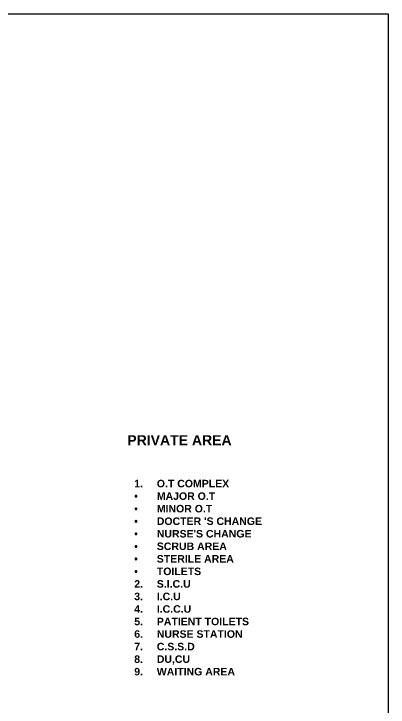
# Model space of a CAD drawing. Header units: inches. Extents: x -17070 to 527, y 504 to 2398.
# Drawn here: x -10445.23 to -10430.3, y 520.74 to 548.39 of the extents above; entities that cross this region are included whole.
import ezdxf

# ---------------------------------------------------------------- set-up
doc = ezdxf.new("R2010")
doc.units = ezdxf.units.IN
doc.layers.add('elevation', color=7, linetype='Continuous')
doc.styles.add('ROMANC', font='arialbd.ttf', dxfattribs={"height": 0.35})

# ---------------------------------------------------------------- blocks, each defined once
blk = doc.blocks.new('de')
at = {"layer": 'elevation', "ltscale": 0.0005}
for p, q in [((-10856.90422, 504.72708), (-10856.06422, 504.72708)), ((-10856.06422, 504.72708), (-10856.06422, 504.13708))]:
    blk.add_line(p, q, dxfattribs=at)

msp = doc.modelspace()

# ---------------------------------------------------------------- block references
at = {"layer": 'elevation', "xscale": 75, "yscale": 75, "zscale": 75}
msp.add_blockref('de', (803774.51472, -37306.1441), dxfattribs=at)

# ---------------------------------------------------------------- texts
at = {"layer": 'elevation', "ltscale": 0.0005, "width": 335.6252416, "attachment_point": 1, "style": 'ROMANC'}
for s, insert, char_height in [('{\\fArial|b1|i0|c161|p34;PRIVATE AREA}', (-10440.70661, 531.58309), 0.4), ("\\pi-0.9,l0.9,t0.9;{\\fArial|b1|i0|c161|p34;\\P1.^IO.T COMPLEX\\P{\\fSymbol|b1|i0|c2|p18;·^I}MAJOR O.T\\P{\\fSymbol|b1|i0|c2|p18;·^I}MINOR O.T\\P{\\fSymbol|b1|i0|c2|p18;·^I}DOCTER 'S CHANGE\\P{\\fSymbol|b1|i0|c2|p18;·^I}NURSE'S CHANGE \\P{\\fSymbol|b1|i0|c2|p18;·^I}SCRUB AREA\\P{\\fSymbol|b1|i0|c2|p18;·^I}STERILE AREA\\P{\\fSymbol|b1|i0|c2|p18;·^I}TOILETS\\P2.^IS.I.C.U\\P3.^II.C.U\\P4.^II.C.C.U\\P5.^IPATIENT TOILETS\\P6.^INURSE STATION\\P7.^IC.S.S.D\\P8.^IDU,CU}\\P9.^IWAITING AREA", (-10440.43025, 530.30255), 0.3)]:
    msp.add_mtext(s, dxfattribs=dict(at, insert=insert, char_height=char_height))

doc.saveas('drawing.dxf')
